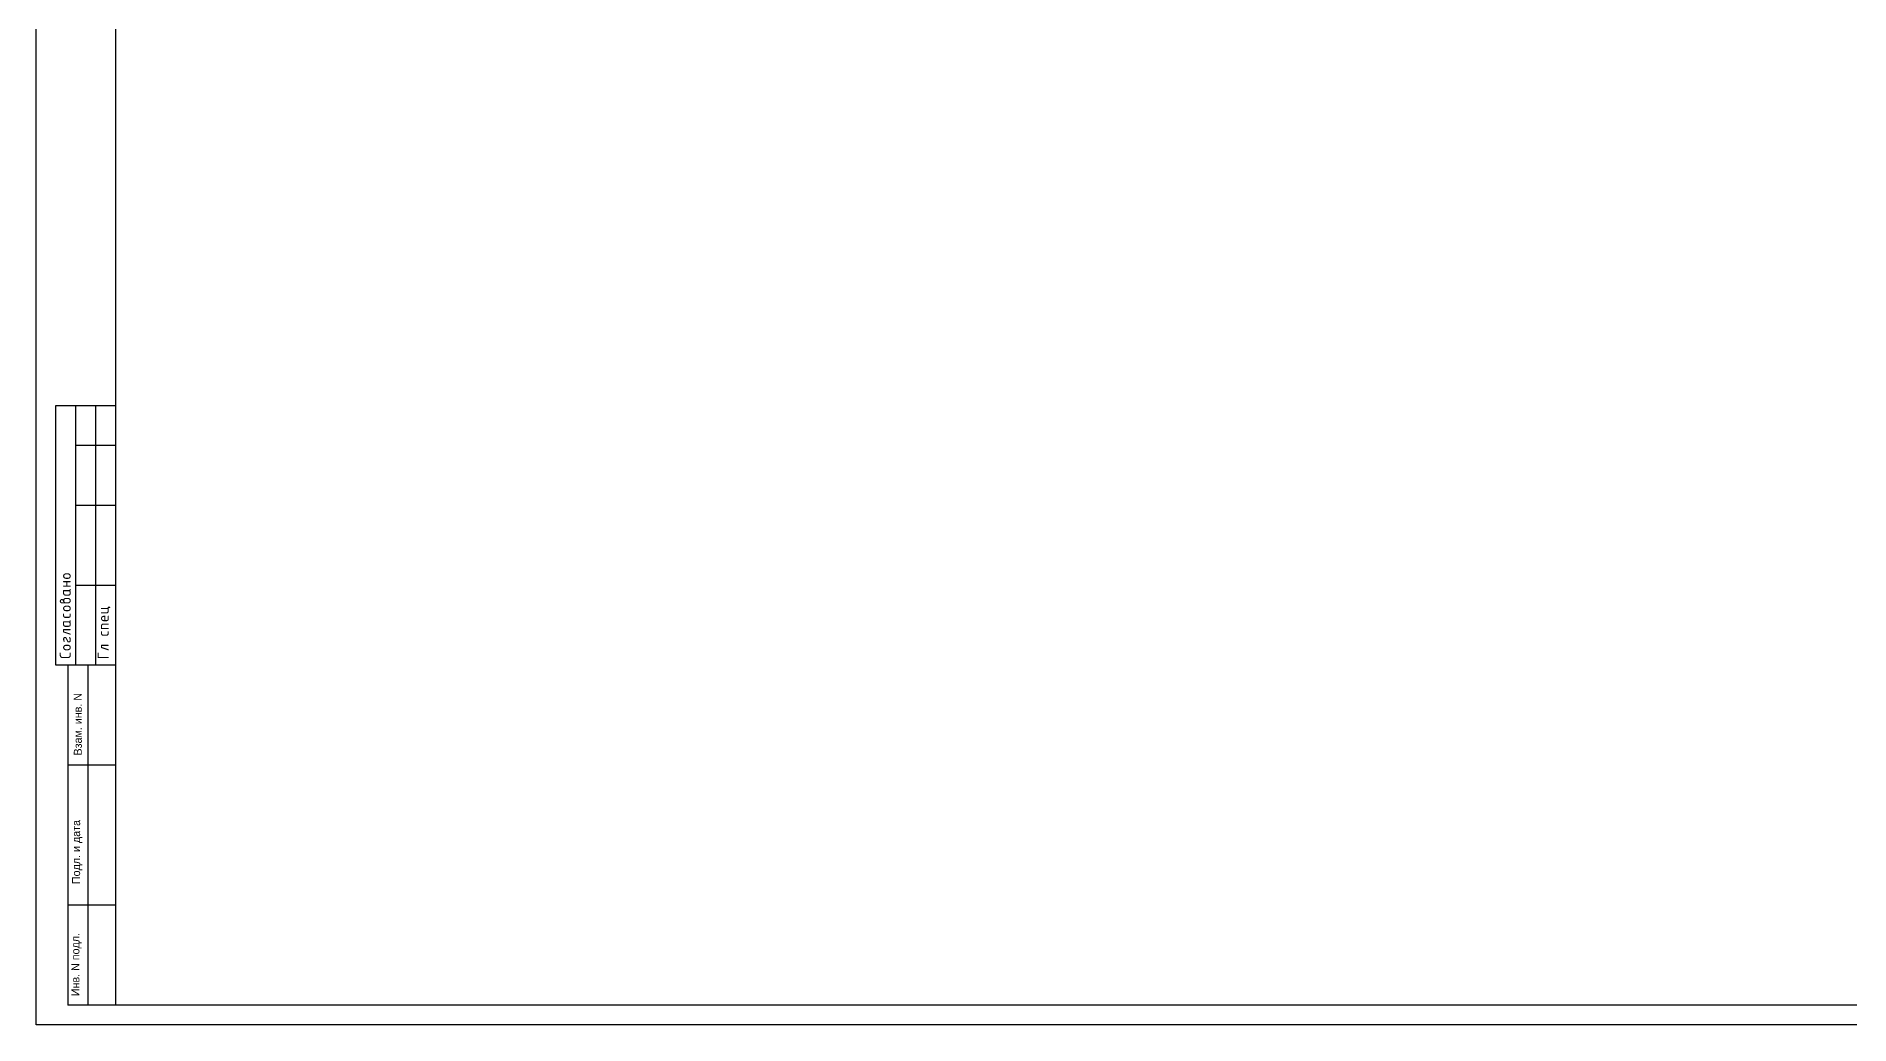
# Model space of a CAD drawing. Header units: millimetres. Extents: x 0 to 420, y 0 to 297.
# Drawn here: x 0 to 226.7, y 0 to 123.5 of the extents above; entities that cross this region are included whole.
import ezdxf

# ---------------------------------------------------------------- set-up
doc = ezdxf.new("R2010")
doc.units = ezdxf.units.MM
doc.layers.get('0').update_dxf_attribs({"linetype": 'CONTINUOUS'})
doc.styles.add('azomix', font='azomix')

msp = doc.modelspace()

# ---------------------------------------------------------------- hatches: boundary and pattern name
at = {"true_color": 0x000007}
h = msp.add_hatch(color=0, dxfattribs=at)
h.paths.add_polyline_path([(3.971286, 55.719015), (3.694024, 55.719015), (3.560837, 55.744302), (3.448733, 55.820439), (3.372804, 55.932336), (3.34731, 56.06573), (3.372459, 56.200088), (3.447631, 56.312123), (3.559666, 56.387295), (3.694024, 56.412444), (3.971286, 56.412444), (4.10468, 56.38695), (4.216576, 56.311021), (4.292713, 56.198917), (4.318, 56.06573), (4.292713, 55.932336), (4.216576, 55.820439), (4.10468, 55.744302)], flags=0)
h.paths.add_polyline_path([(3.971286, 56.273538), (3.694024, 56.273538), (3.614236, 56.258242), (3.54685, 56.212353), (3.500961, 56.145243), (3.485665, 56.06573), (3.500961, 55.985459), (3.54685, 55.918004), (3.614236, 55.872391), (3.694024, 55.85737), (3.971286, 55.85737), (4.05197, 55.872322), (4.119011, 55.917453), (4.164142, 55.98477), (4.179094, 56.06573), (4.164073, 56.145243), (4.11846, 56.212353), (4.051074, 56.258242)], flags=0)
for points in [[(3.901832, 54.881408), (4.248547, 54.881408), (4.300637, 54.864045), (4.318, 54.811955), (4.300637, 54.760141), (4.248547, 54.743053), (3.416212, 54.743053), (3.364604, 54.760141), (3.34731, 54.811955), (3.364604, 54.864045), (3.416212, 54.881408), (3.762926, 54.881408), (3.762926, 55.297576), (3.416212, 55.297576), (3.364604, 55.314939), (3.34731, 55.367029), (3.364604, 55.419119), (3.416212, 55.436482), (4.248547, 55.436482), (4.300637, 55.419119), (4.318, 55.367029), (4.300637, 55.314939), (4.248547, 55.297576), (3.901832, 55.297576)], [(8.920427, 52.158235), (8.93779, 52.209842), (8.98988, 52.227137), (9.19824, 52.227137), (9.249847, 52.209842), (9.267141, 52.158235), (9.249847, 52.106145), (9.19824, 52.088782), (9.059333, 52.088782), (9.059333, 51.672614), (9.039076, 51.564645), (8.978305, 51.475279), (8.88887, 51.415265), (8.782072, 51.395353), (8.157545, 51.395353), (8.105938, 51.41244), (8.088643, 51.464255), (8.105938, 51.516344), (8.157545, 51.533708), (8.782072, 51.533708), (8.834989, 51.543767), (8.879637, 51.574498), (8.910367, 51.619628), (8.920427, 51.672614), (8.920427, 51.949875), (8.157545, 51.949875), (8.105938, 51.967239), (8.088643, 52.019328), (8.105938, 52.071418), (8.157545, 52.088782), (8.920427, 52.088782)], [(3.624571, 50.975397), (4.040739, 50.975397), (4.093655, 50.985457), (4.138304, 51.016187), (4.169034, 51.061318), (4.179094, 51.114303), (4.179094, 51.322111), (4.196457, 51.374201), (4.248547, 51.391564), (4.300637, 51.374201), (4.318, 51.322111), (4.318, 51.114303), (4.298018, 51.006334), (4.237523, 50.916968), (4.148226, 50.856955), (4.040739, 50.837042), (3.624571, 50.837042), (3.517084, 50.856955), (3.427787, 50.916968), (3.367498, 51.006334), (3.34731, 51.114303), (3.34731, 51.322111), (3.364604, 51.374201), (3.416212, 51.391564), (3.468302, 51.374201), (3.485665, 51.322111), (3.485665, 51.114303), (3.495931, 51.060629), (3.526455, 51.015636), (3.571172, 50.985388)], [(8.98988, 49.443429), (8.157545, 49.443429), (8.105938, 49.460517), (8.088643, 49.512331), (8.088643, 49.859596), (8.1089, 49.966188), (8.169672, 50.055829), (8.259107, 50.116601), (8.365904, 50.136858), (8.98988, 50.136858), (9.04197, 50.119494), (9.059333, 50.067405), (9.04197, 50.015315), (8.98988, 49.997951), (8.365904, 49.997951), (8.311816, 49.987754), (8.267237, 49.957713), (8.237196, 49.913202), (8.226998, 49.859596), (8.226998, 49.581784), (8.98988, 49.581784), (9.04197, 49.564421), (9.059333, 49.512331), (9.04197, 49.460517)], [(3.34731, 49.091173), (3.34731, 49.368434), (3.364604, 49.420524), (3.416212, 49.437887), (4.248547, 49.437887), (4.300637, 49.420524), (4.318, 49.368434), (4.300637, 49.316344), (4.248547, 49.298981), (3.485665, 49.298981), (3.485665, 49.140231), (4.270595, 48.878955), (4.306287, 48.854426), (4.318, 48.81336), (4.300499, 48.761546), (4.247444, 48.744458), (4.226498, 48.747214), (3.404085, 49.02172), (3.361641, 49.048178)], [(4.110192, 48.392472), (4.127486, 48.444562), (4.179094, 48.461925), (4.214992, 48.452072), (4.241381, 48.422789), (4.274979, 48.346825), (4.298914, 48.252877), (4.313237, 48.140946), (4.318, 48.011031), (4.300499, 47.9176), (4.247444, 47.839052), (4.168896, 47.785998), (4.075465, 47.768497), (4.004669, 47.777092), (3.944414, 47.802947), (3.894701, 47.846166), (3.85553, 47.906852), (3.682449, 48.266244), (3.645655, 48.308687), (3.589845, 48.323019), (3.516533, 48.292702), (3.485665, 48.218839), (3.489386, 48.115487), (3.500548, 48.043553), (3.54685, 47.939373), (3.555118, 47.906852), (3.534172, 47.858345), (3.485665, 47.837398), (3.451834, 47.846562), (3.425031, 47.87433), (3.36674, 48.02116), (3.34731, 48.218839), (3.365087, 48.31227), (3.418417, 48.390819), (3.496689, 48.444149), (3.589845, 48.461925), (3.660633, 48.453149), (3.720827, 48.426854), (3.770376, 48.383093), (3.809228, 48.321917), (3.980656, 47.965832), (4.018759, 47.921459), (4.075465, 47.906852), (4.148777, 47.937168), (4.179094, 48.011031), (4.163246, 48.201132), (4.115153, 48.366014)], [(8.365904, 48.744318), (8.782072, 48.744318), (8.834989, 48.754377), (8.879637, 48.785108), (8.910367, 48.830238), (8.920427, 48.883224), (8.920427, 49.091032), (8.93779, 49.143122), (8.98988, 49.160485), (9.04197, 49.143122), (9.059333, 49.091032), (9.059333, 48.883224), (9.039352, 48.775255), (8.978856, 48.685889), (8.889559, 48.625875), (8.782072, 48.605963), (8.365904, 48.605963), (8.258417, 48.625875), (8.169121, 48.685889), (8.108831, 48.775255), (8.088643, 48.883224), (8.088643, 49.091032), (8.105938, 49.143122), (8.157545, 49.160485), (8.209635, 49.143122), (8.226998, 49.091032), (8.226998, 48.883224), (8.237265, 48.829549), (8.267788, 48.784556), (8.312505, 48.754309)], [(2.931142, 46.440548), (2.948506, 46.492638), (3.000595, 46.510002), (3.05241, 46.492638), (3.069497, 46.440548), (3.069497, 46.163287), (3.095404, 46.058143), (3.172575, 45.983591), (3.277857, 45.954928), (3.971286, 45.954928), (4.051074, 45.969948), (4.11846, 46.015561), (4.164073, 46.083016), (4.179094, 46.163287), (4.179094, 46.440548), (4.196457, 46.492638), (4.248547, 46.510002), (4.300637, 46.492638), (4.318, 46.440548), (4.318, 46.163287), (4.292713, 46.029893), (4.216576, 45.917996), (4.10468, 45.84186), (3.971286, 45.816573), (3.277857, 45.816573), (3.144669, 45.84186), (3.032566, 45.917996), (2.956636, 46.029893), (2.931142, 46.163287)], [(7.810831, 45.954928), (8.98988, 45.954928), (9.04197, 45.937564), (9.059333, 45.885475), (9.04197, 45.83366), (8.98988, 45.816573), (7.741929, 45.816573), (7.689839, 45.83366), (7.672476, 45.885475), (7.672476, 46.440548), (7.689839, 46.492638), (7.741929, 46.510002), (7.793743, 46.492638), (7.810831, 46.440548)], [(8.088643, 47.139249), (8.088643, 47.41651), (8.105938, 47.4686), (8.157545, 47.485963), (8.98988, 47.485963), (9.04197, 47.4686), (9.059333, 47.41651), (9.04197, 47.36442), (8.98988, 47.347057), (8.226998, 47.347057), (8.226998, 47.188307), (9.011929, 46.927031), (9.04762, 46.902502), (9.059333, 46.861437), (9.041832, 46.809622), (8.988778, 46.792535), (8.967832, 46.795291), (8.145418, 47.069796), (8.102975, 47.096254)]]:
    msp.add_hatch(color=0, dxfattribs=at).paths.add_polyline_path(points, flags=0)
h = msp.add_hatch(color=0, dxfattribs=at)
h.paths.add_polyline_path([(3.485665, 54.180954), (3.485665, 53.903693), (3.495931, 53.850019), (3.526455, 53.805026), (3.571172, 53.774778), (3.624571, 53.764787), (4.040739, 53.764787), (4.093655, 53.774847), (4.138304, 53.805577), (4.169034, 53.850708), (4.179094, 53.903693), (4.179094, 54.042599), (4.169103, 54.095516), (4.138855, 54.140164), (4.094344, 54.170688), (4.040739, 54.180954)], flags=0)
h.paths.add_polyline_path([(4.248547, 54.458216), (4.300637, 54.440921), (4.318, 54.389314), (4.299741, 54.300844), (4.244688, 54.230564), (4.299741, 54.145057), (4.318, 54.042599), (4.318, 53.903693), (4.298018, 53.795724), (4.237523, 53.706358), (4.148226, 53.646345), (4.040739, 53.626432), (3.624571, 53.626432), (3.517084, 53.646345), (3.427787, 53.706358), (3.367498, 53.795724), (3.34731, 53.903693), (3.34731, 54.250408), (3.364604, 54.302497), (3.416212, 54.319861), (4.110192, 54.319861), (4.162006, 54.336948), (4.179094, 54.388763), (4.196457, 54.440852)], flags=0)
h = msp.add_hatch(color=0, dxfattribs=at)
h.paths.add_polyline_path([(3.416212, 52.788825), (3.364604, 52.873161), (3.34731, 52.950882), (3.335252, 52.992292), (3.298803, 53.030809), (3.208404, 53.066638), (3.154316, 53.05644), (3.109736, 53.026399), (3.079695, 52.981819), (3.069497, 52.927731), (3.079764, 52.874057), (3.110287, 52.829064), (3.155005, 52.798816), (3.208404, 52.788825)], flags=0)
h.paths.add_polyline_path([(3.375422, 53.135539), (3.427512, 53.221529), (3.502753, 53.287675), (3.594254, 53.329843), (3.694024, 53.343899), (3.971286, 53.343899), (4.105369, 53.318405), (4.217128, 53.242475), (4.292782, 53.130372), (4.318, 52.997184), (4.292713, 52.863101), (4.216576, 52.751342), (4.10468, 52.675688), (3.971286, 52.65047), (3.208404, 52.65047), (3.100917, 52.670452), (3.01162, 52.730947), (2.951331, 52.820658), (2.931142, 52.927731), (2.9514, 53.034805), (3.012171, 53.124515), (3.101606, 53.184804), (3.208404, 53.204993), (3.303075, 53.187629)], flags=0)
h.paths.add_polyline_path([(3.971286, 53.204993), (3.694024, 53.204993), (3.614236, 53.189765), (3.54685, 53.144359), (3.500961, 53.077386), (3.485665, 52.997184), (3.500961, 52.916225), (3.54685, 52.848907), (3.614236, 52.803777), (3.694024, 52.788825), (3.971286, 52.788825), (4.05197, 52.803777), (4.119011, 52.848907), (4.164142, 52.916225), (4.179094, 52.997184), (4.164073, 53.077386), (4.11846, 53.144359), (4.051074, 53.189765)], flags=0)
h = msp.add_hatch(color=0, dxfattribs=at)
h.paths.add_polyline_path([(3.971286, 51.674508), (3.694024, 51.674508), (3.560837, 51.699795), (3.448733, 51.775932), (3.372804, 51.887828), (3.34731, 52.021222), (3.372459, 52.155581), (3.447631, 52.267616), (3.559666, 52.342788), (3.694024, 52.367937), (3.971286, 52.367937), (4.10468, 52.342443), (4.216576, 52.266513), (4.292713, 52.15441), (4.318, 52.021222), (4.292713, 51.887828), (4.216576, 51.775932), (4.10468, 51.699795)], flags=0)
h.paths.add_polyline_path([(3.971286, 52.229031), (3.694024, 52.229031), (3.614236, 52.213734), (3.54685, 52.167846), (3.500961, 52.100735), (3.485665, 52.021222), (3.500961, 51.940952), (3.54685, 51.873497), (3.614236, 51.827884), (3.694024, 51.812863), (3.971286, 51.812863), (4.05197, 51.827815), (4.119011, 51.872946), (4.164142, 51.940263), (4.179094, 52.021222), (4.164073, 52.100735), (4.11846, 52.167846), (4.051074, 52.213734)], flags=0)
h = msp.add_hatch(color=0, dxfattribs=at)
h.paths.add_polyline_path([(3.485665, 50.274943), (3.485665, 49.997682), (3.495931, 49.944007), (3.526455, 49.899014), (3.571172, 49.868766), (3.624571, 49.858775), (4.040739, 49.858775), (4.093655, 49.868835), (4.138304, 49.899565), (4.169034, 49.944696), (4.179094, 49.997682), (4.179094, 50.136588), (4.169103, 50.189505), (4.138855, 50.234153), (4.094344, 50.264676), (4.040739, 50.274943)], flags=0)
h.paths.add_polyline_path([(4.248547, 50.552204), (4.300637, 50.53491), (4.318, 50.483302), (4.299741, 50.394832), (4.244688, 50.324552), (4.299741, 50.239045), (4.318, 50.136588), (4.318, 49.997682), (4.298018, 49.889712), (4.237523, 49.800347), (4.148226, 49.740333), (4.040739, 49.72042), (3.624571, 49.72042), (3.517084, 49.740333), (3.427787, 49.800347), (3.367498, 49.889712), (3.34731, 49.997682), (3.34731, 50.344396), (3.364604, 50.396486), (3.416212, 50.413849), (4.110192, 50.413849), (4.162006, 50.430937), (4.179094, 50.482751), (4.196457, 50.534841)], flags=0)
h = msp.add_hatch(color=0, dxfattribs=at)
h.paths.add_polyline_path([(8.226998, 50.766105), (8.242294, 50.685834), (8.288183, 50.61838), (8.355569, 50.572766), (8.435358, 50.557746), (8.50426, 50.557746), (8.50426, 50.973913), (8.435358, 50.973913), (8.355569, 50.958617), (8.288183, 50.912728), (8.242294, 50.845618)], flags=0)
h.paths.add_polyline_path([(8.643166, 50.557746), (8.782072, 50.557746), (8.834989, 50.567806), (8.879637, 50.598536), (8.910367, 50.643667), (8.920427, 50.696652), (8.920427, 51.043366), (8.93779, 51.095456), (8.98988, 51.11282), (9.04197, 51.095456), (9.059333, 51.043366), (9.059333, 50.696652), (9.039352, 50.588683), (8.978856, 50.499317), (8.889559, 50.439303), (8.782072, 50.419391), (8.435358, 50.419391), (8.30217, 50.444678), (8.190067, 50.520814), (8.114137, 50.632711), (8.088643, 50.766105), (8.113792, 50.900464), (8.188964, 51.012498), (8.300999, 51.08767), (8.435358, 51.11282), (8.643166, 51.11282)], flags=0)
h = msp.add_hatch(color=0, dxfattribs=at)
h.paths.add_polyline_path([(3.971286, 46.792535), (3.694024, 46.792535), (3.560837, 46.817822), (3.448733, 46.893958), (3.372804, 47.005855), (3.34731, 47.139249), (3.372459, 47.273608), (3.447631, 47.385642), (3.559666, 47.460814), (3.694024, 47.485963), (3.971286, 47.485963), (4.10468, 47.46047), (4.216576, 47.38454), (4.292713, 47.272436), (4.318, 47.139249), (4.292713, 47.005855), (4.216576, 46.893958), (4.10468, 46.817822)], flags=0)
h.paths.add_polyline_path([(3.971286, 47.347057), (3.694024, 47.347057), (3.614236, 47.331761), (3.54685, 47.285872), (3.500961, 47.218762), (3.485665, 47.139249), (3.500961, 47.058978), (3.54685, 46.991523), (3.614236, 46.94591), (3.694024, 46.93089), (3.971286, 46.93089), (4.05197, 46.945841), (4.119011, 46.990972), (4.164142, 47.058289), (4.179094, 47.139249), (4.164073, 47.218762), (4.11846, 47.285872), (4.051074, 47.331761)], flags=0)

# ---------------------------------------------------------------- linework, layer by layer
at = {"color": 0, "true_color": 0x000007}
msp.add_lwpolyline([(0, 0), (0, 296.587333), (419.946667, 296.587333), (419.946667, 0)], close=True, dxfattribs=at)
for points in [[(9.948333, 2.455333), (9.948333, 294.132), (417.491333, 294.132), (417.491333, 2.455333), (3.937, 2.455333)], [(9.948333, 44.915667), (2.455333, 44.915667), (2.455333, 77.385333), (9.948333, 77.385333)], [(4.953, 44.915667), (4.953, 77.385333)], [(7.450667, 44.915667), (7.450667, 77.385333)], [(9.948333, 72.39), (4.953, 72.39)], [(9.948333, 64.897), (4.953, 64.897)], [(9.948333, 54.906333), (4.953, 54.906333)], [(9.948333, 44.915667), (3.937, 44.915667)], [(3.937, 44.915667), (3.937, 2.455333)], [(6.477, 2.455333), (6.477, 44.915667)], [(9.948333, 32.427333), (3.937, 32.427333)], [(9.948333, 14.943667), (3.937, 14.943667)]]:
    msp.add_lwpolyline(points, dxfattribs=at)

# ---------------------------------------------------------------- texts
at = {"color": 0, "true_color": 0x000000, "char_height": 1, "attachment_point": 7, "rotation": 90, "style": 'azomix'}
for s, insert, width in [('Взам. инв. N', (5.703464, 33.644031), 10.27666664), ('Подл. и дата', (5.771259, 17.576107), 10.72666645), ('Инв. N подл.', (5.683342, 3.570305), 10.31111145)]:
    msp.add_mtext(s, dxfattribs=dict(at, insert=insert, width=width))

doc.saveas('drawing.dxf')
